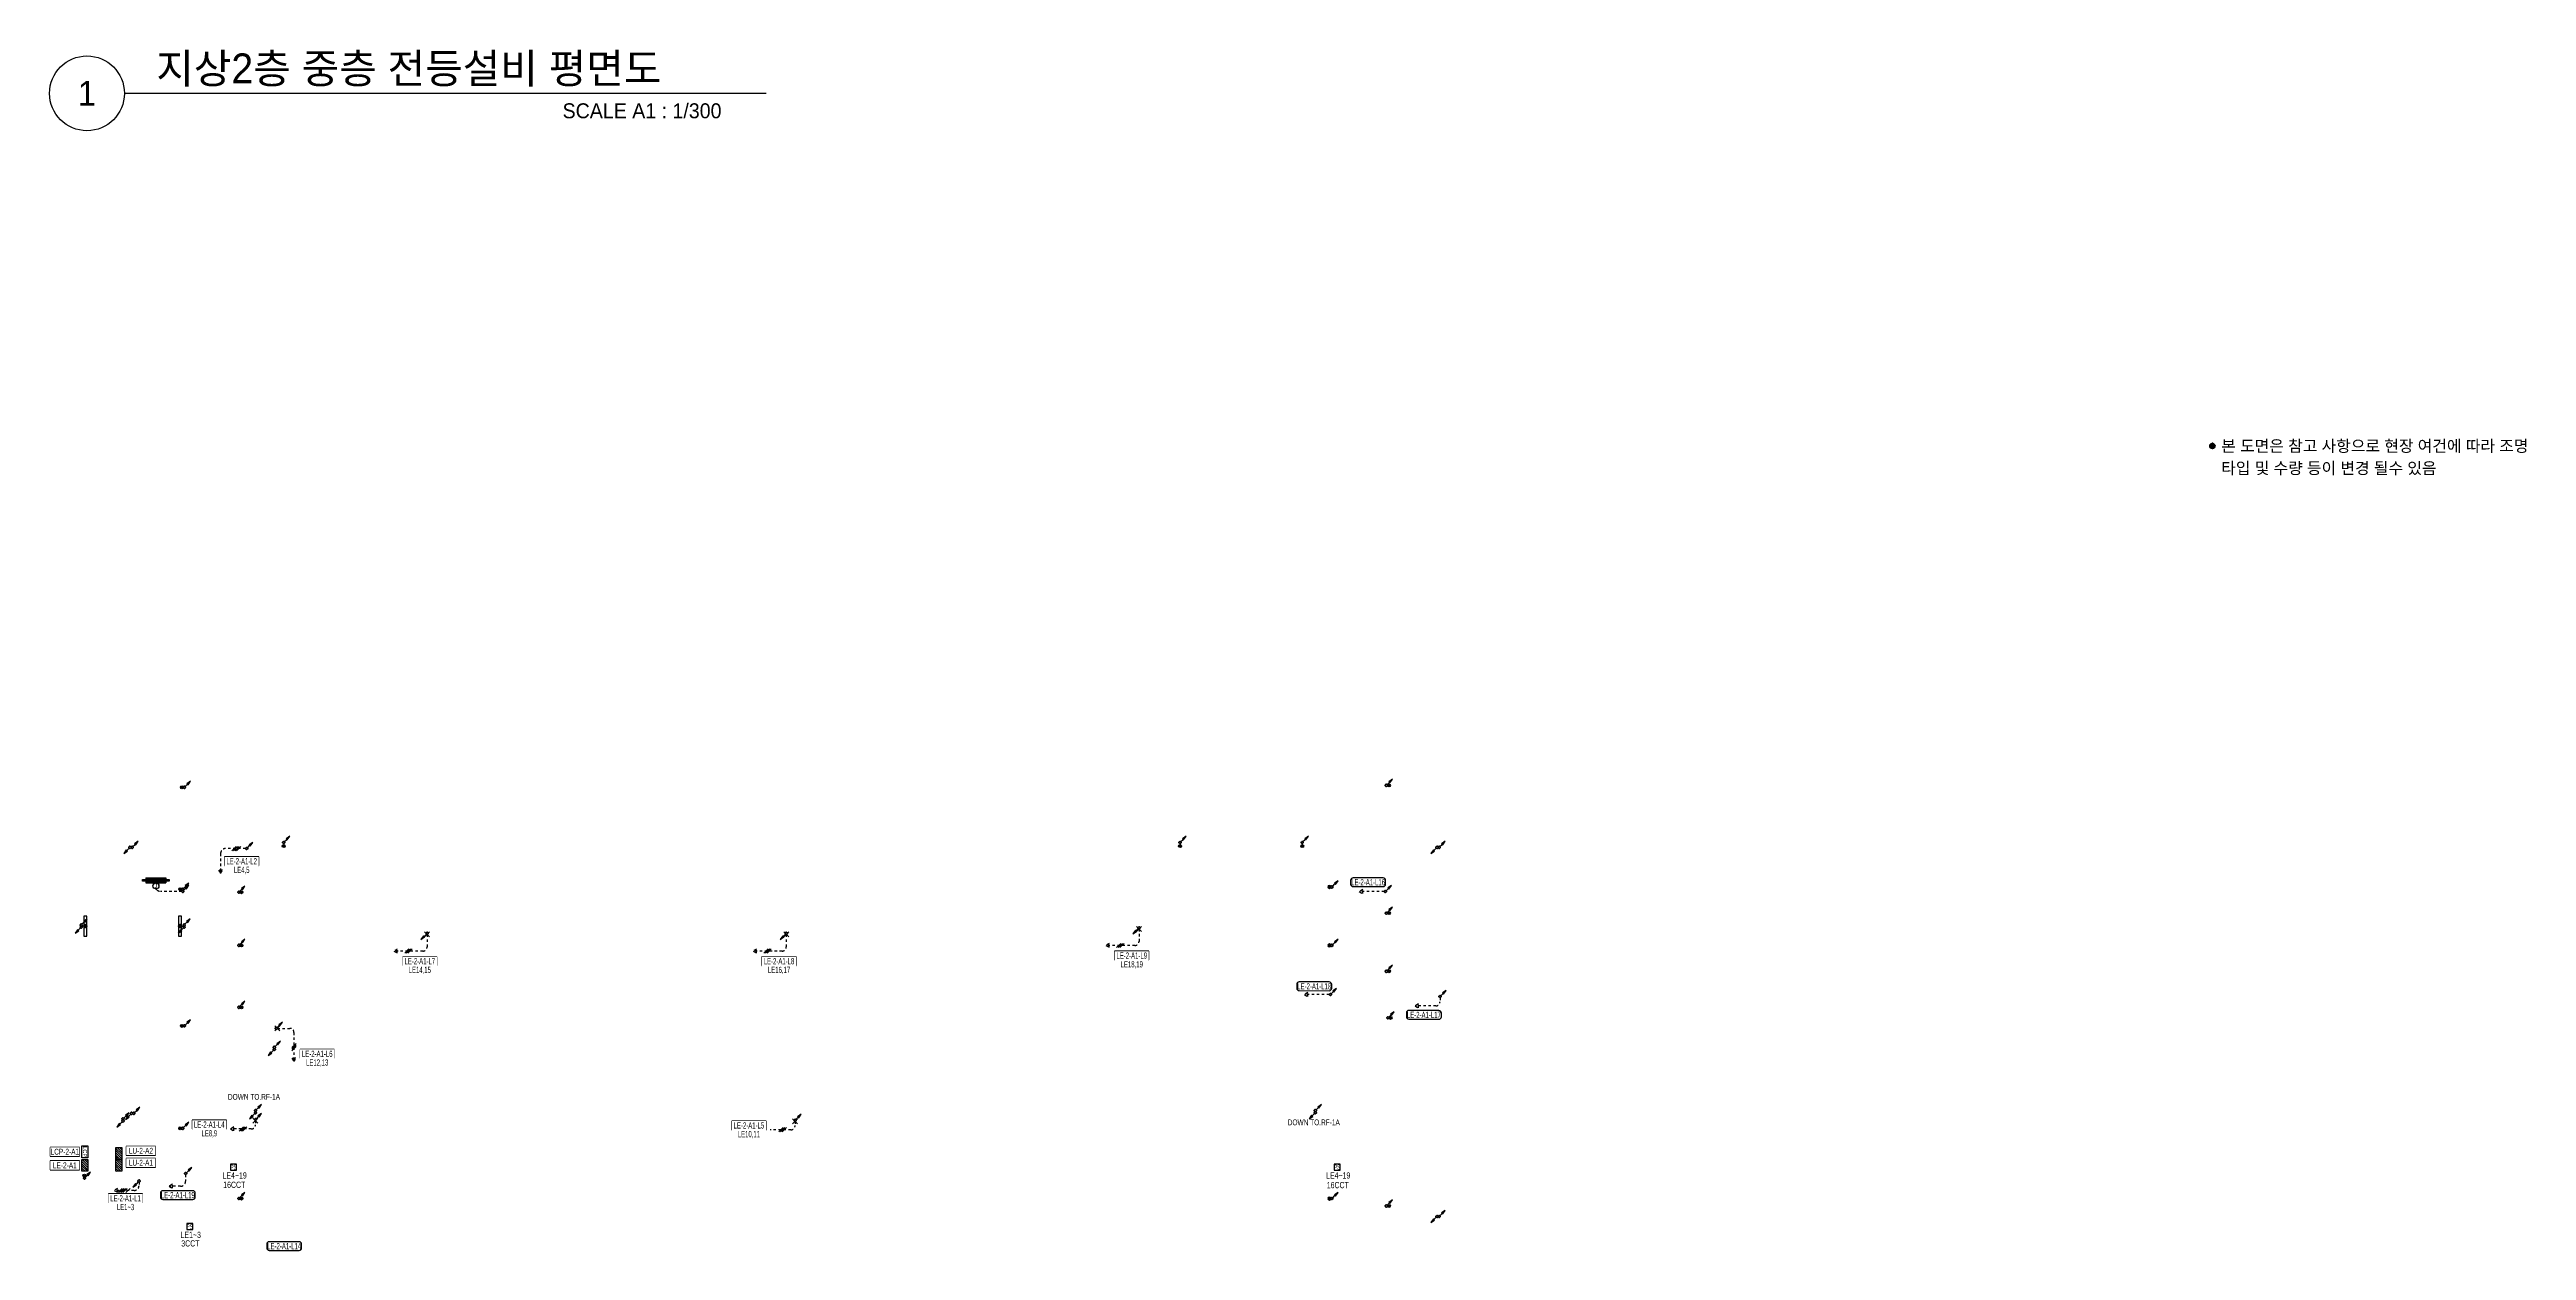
# Model space of a CAD drawing. Header units: millimetres. Extents: x 86947 to 500447, y -530175 to 1059536.
# Drawn here: x 90504 to 239452, y -58506 to 13735 of the extents above; entities that cross this region are included whole.
import ezdxf
from ezdxf.enums import TextEntityAlignment as Align

# ---------------------------------------------------------------- set-up
doc = ezdxf.new("R2010")
doc.units = ezdxf.units.MM
doc.header["$LTSCALE"] = 150
doc.set_wipeout_variables(frame=1)
doc.linetypes.add('D1', pattern=[3, 1, -1, 1])
for name, color, linetype in [('------01 Distribution Panel', 3, 'Continuous'), ('------01 Distribution Panel_UPS_Emgency', 232, 'Continuous'), ('------02 Etc Panel', 3, 'Continuous'), ('------03 Lighting Fixture', 3, 'Continuous'), ('------04 Lighting Switch', 2, 'Continuous'), ('------04 Number of Strands (가닥수)', 1, 'Continuous'), ('-----20 General Symbol', 3, 'Continuous'), ('-----23 Concealed or Exposed Wire', 4, 'D1'), ('-----25 Emergency Lighting Embeded Wire in Ceiling or Wall', 1, 'Continuous'), ('-----28 Race Way', 1, 'Continuous'), ('-----30 Text', 2, 'Continuous'), ('-----41 Drawing Title', 2, 'Continuous'), ('6', 6, 'Continuous')]:
    doc.layers.add(name, color=color, linetype=linetype)
doc.styles.add('ELEC', font='')
doc.styles.get('ELEC').set_extended_font_data('Dotum')

# ---------------------------------------------------------------- blocks, each defined once
blk = doc.blocks.new('D12')
at = {"linetype": 'Continuous'}
blk.add_lwpolyline([(600, -90), (600, 90), (-600, 90), (-600, -90)], close=True, dxfattribs=at)
blk.add_circle((0, 0), 90, dxfattribs=at)
for p in [(-90, 0), (0, 90), (90, 0), (0, -90)]:
    blk.add_point(p)
blk = doc.blocks.new('E13')
at = {"layer": '------03 Lighting Fixture'}
blk.add_hatch(color=256, dxfattribs=at).paths.add_polyline_path([(-90, 180, 1), (90, 180, 1)])
for p, q in [((90, 0), (-90, 0)), ((0, 90), (0, 0))]:
    blk.add_line(p, q, dxfattribs=at)
blk.add_blockref('D12', (0, 180), dxfattribs=at)
blk = doc.blocks.new('*U15')
blk.add_lwpolyline([(150, 0), (-150, 0), (-150, -300), (150, -300)], close=True)
at = {"style": 'ELEC', "width": 0.6}
blk.add_text('PS', height=250, dxfattribs=at).set_placement((0, -150), align=Align.MIDDLE)
blk = doc.blocks.new('*U12')
h = blk.add_hatch(color=256)
edge = h.paths.add_edge_path()
edge.add_arc((0, -75), 75, 0, 360)
blk.add_circle((0, -75), 75)
blk = doc.blocks.new('A$C0b6403cb')
at = {"layer": '-----30 Text'}
h = blk.add_hatch(color=256, dxfattribs=at)
edge = h.paths.add_edge_path()
edge.add_arc((-26637, -5011), 160, 0, 360)
h = blk.add_hatch(color=256, dxfattribs=at)
edge = h.paths.add_edge_path()
edge.add_arc((-26637, -5011), 160, 0, 360)
blk.add_circle((-26637, -5011), 160, dxfattribs=at)
blk.add_circle((-26637, -5011), 160, dxfattribs=at)
for p in [(-26796, -5011), (-26796, -5011), (-26637, -4851), (-26637, -4851), (-26637, -5171), (-26637, -5171), (-26477, -5011), (-26477, -5011)]:
    blk.add_point(p, dxfattribs=at)
at = {"layer": '-----30 Text', "style": 'ELEC'}
for s, p in [('본 도면은 참고 사항으로 현장 여건에 따라 조명', (-26101, -5011)), ('타입 및 수량 등이 변경 될수 있음', (-26101, -6345))]:
    blk.add_text(s, height=700, dxfattribs=at).set_placement(p, align=Align.MIDDLE_LEFT)
blk = doc.blocks.new('A02')
h = blk.add_hatch()
h.set_pattern_fill('ANSI31', color=256, scale=25, style=0)
h.set_pattern_definition([(45, (-2000, -19200), (-56.1266, 56.1266), [])])
h.paths.add_polyline_path([(-300, 300), (-300, 0), (300, 0), (300, 300)])
blk.add_lwpolyline([(300, 0), (-300, 0), (-300, 300), (300, 300)], close=True)
blk = doc.blocks.new('A07')
blk.add_lwpolyline([(-300, 0), (-300, 300), (300, 300), (300, 0)], close=True)
at = {"style": 'ELEC'}
blk.add_text('LCP', height=200, dxfattribs=at).set_placement((0, 150), align=Align.MIDDLE)
blk = doc.blocks.new('O01')
blk.add_hatch(color=256).paths.add_polyline_path([(-149, -218), (-218, -149), (-368, -368)])
blk.add_line((-46, -46), (-184, -184))
blk.add_lwpolyline([(-368, -368), (-149, -218), (-218, -149), (-368, -368)])
blk.add_circle((0, 0), 65)
for p in [(-65, 0), (-65, 0), (0, 65), (0, 65), (65, 0), (65, 0), (0, -65), (0, -65)]:
    blk.add_point(p)
blk = doc.blocks.new('O07')
blk.add_lwpolyline([(0, -100), (173, 0), (0, 100)], close=True)
blk = doc.blocks.new('*U47')
at = {"color": 0}
for p, q in [((-226, -106), (-14, 106)), ((-146, -106), (66, 106)), ((-66, -106), (146, 106)), ((14, -106), (226, 106))]:
    blk.add_line(p, q, dxfattribs=at)
blk = doc.blocks.new('*U46')
at = {"color": 0}
for p, q in [((-306, -106), (-94, 106)), ((-226, -106), (-14, 106)), ((-146, -106), (66, 106)), ((-66, -106), (146, 106)), ((94, -106), (306, 106))]:
    blk.add_line(p, q, dxfattribs=at)
blk = doc.blocks.new('E17')
h = blk.add_hatch(color=256)
h.paths.add_polyline_path([(600, 100), (-600, 100), (-600, 0), (600, 0)])
h.paths.add_polyline_path([(600, -100), (-600, -100), (-600, -200), (600, -200)])
for p, q in [((-600, 100), (600, 100)), ((-600, 100), (-600, 0)), ((600, 100), (600, 0)), ((600, 100), (600, 0)), ((-600, -100), (-600, -200)), ((-600, -200), (600, -200)), ((600, -100), (600, -200))]:
    blk.add_line(p, q)
blk = doc.blocks.new('O04')
blk.add_circle((0, 0), 150)
for p in [(-150, 0), (0, 150), (150, 0), (0, -150)]:
    blk.add_point(p)
at = {"style": 'ELEC'}
blk.add_text('J', height=214, dxfattribs=at).set_placement((0, 0), align=Align.MIDDLE)
blk = doc.blocks.new('*U44')
at = {"color": 0}
for p, q in [((-186, -106), (26, 106)), ((-106, -106), (106, 106)), ((-26, -106), (186, 106))]:
    blk.add_line(p, q, dxfattribs=at)
blk = doc.blocks.new('A$Cd163eec7')
for p, q in [((150, 150), (-150, -150)), ((-150, 150), (150, -150))]:
    blk.add_line(p, q)

msp = doc.modelspace()

# ---------------------------------------------------------------- linework, layer by layer
at = {"layer": '------01 Distribution Panel', "color": 1}
for points in [[(101032, -35352), (103086, -35352), (103086, -34827), (101032, -34827)], [(111745, -41364), (113799, -41364), (113799, -40839), (111745, -40839)], [(133345, -41364), (135399, -41364), (135399, -40839), (133345, -40839)], [(154555, -41029), (156609, -41029), (156609, -40504), (154555, -40504)], [(105574, -46937), (107628, -46937), (107628, -46412), (105574, -46412)], [(99084, -51195), (101139, -51195), (101139, -50670), (99084, -50670)], [(131534, -51245), (133589, -51245), (133589, -50720), (131534, -50720)], [(94047, -55630), (96101, -55630), (96101, -55105), (94047, -55105)]]:
    msp.add_lwpolyline(points, close=True, dxfattribs=at)
at = {"layer": '------01 Distribution Panel', "color": 1, "elevation": 0}
for points in [[(90549, -53647), (92304, -53647), (92304, -53122), (90549, -53122)], [(95121, -53490), (96876, -53490), (96876, -52965), (95121, -52965)]]:
    msp.add_lwpolyline(points, close=True, dxfattribs=at)
at = {"layer": '-----23 Concealed or Exposed Wire'}
for points in [[(104584, -34025), (104584, -34095)], [(158484, -34025), (158484, -34095)], [(170765, -36915), (169265, -36915)], [(167461, -43110), (165961, -43110)]]:
    msp.add_lwpolyline(points, dxfattribs=at)
at = {"layer": '-----23 Concealed or Exposed Wire', "elevation": 0}
msp.add_lwpolyline([(165834, -34025), (165834, -34095)], dxfattribs=at)
at = {"layer": '-----23 Concealed or Exposed Wire'}
for points in [[(102289, -34330), (101089, -34330, 0.4142136), (100789, -34630), (100789, -35830)], [(98454, -36905), (97183, -36905, -0.1885791), (96980, -36825), (96904, -36755)], [(113209, -39495), (113209, -40245, -0.4142136), (112959, -40495), (111209, -40495)], [(134809, -39495), (134809, -40245, -0.4142136), (134559, -40495), (132809, -40495)], [(156019, -39160), (156019, -39910, -0.4142136), (155769, -40160), (154019, -40160)], [(174119, -43295), (174119, -43545, -0.4142136), (173869, -43795), (172619, -43795)], [(104204, -45145), (104954, -45145, -0.4142136), (105204, -45395), (105204, -47145)], [(102889, -50695), (102889, -50945, -0.4142136), (102639, -51195), (101389, -51195)], [(135339, -50745), (135339, -50995, -0.4142136), (135089, -51245), (133839, -51245)], [(95888, -54395), (95888, -54595, -0.4142136), (95588, -54895), (94388, -54895)], [(98689, -53940), (98689, -54340, -0.4142136), (98389, -54640), (97689, -54640)]]:
    msp.add_lwpolyline(points, format="xyb", dxfattribs=at)
at = {"layer": '-----28 Race Way', "elevation": 0}
msp.add_lwpolyline([(96104, -36195), (97704, -36195), (97704, -36295), (96104, -36295)], close=True, dxfattribs=at)
at = {"layer": '-----41 Drawing Title', "color": 7}
msp.add_line((133596, 11100), (95004, 11100), dxfattribs=at)
msp.add_circle((92754, 11100), 2250, dxfattribs=at)
at = {"color": 1, "linetype": 'Continuous'}
for points in [[(168745, -36466, 0.4142136), (168895, -36616), (170695, -36621, 0.4142136), (170845, -36471), (170845, -36246, 0.4142136), (170695, -36096), (168895, -36091, 0.4142136), (168745, -36241)], [(165506, -42726, 0.4142136), (165656, -42876), (167456, -42881, 0.4142136), (167606, -42731), (167606, -42506, 0.4142136), (167456, -42356), (165656, -42351, 0.4142136), (165506, -42501)], [(172099, -44442, 0.4142136), (172249, -44592), (174049, -44597, 0.4142136), (174199, -44447), (174199, -44222, 0.4142136), (174049, -44072), (172249, -44067, 0.4142136), (172099, -44217)], [(97169, -55284, 0.4142136), (97319, -55434), (99119, -55439, 0.4142136), (99269, -55289), (99269, -55064, 0.4142136), (99119, -54914), (97319, -54909, 0.4142136), (97169, -55059)], [(103564, -58351, 0.4142136), (103714, -58501), (105514, -58506, 0.4142136), (105664, -58356), (105664, -58131, 0.4142136), (105514, -57981), (103714, -57976, 0.4142136), (103564, -58126)]]:
    msp.add_lwpolyline(points, format="xyb", close=True, dxfattribs=at)

# ---------------------------------------------------------------- block references
at = {"layer": '------01 Distribution Panel', "xscale": 1.2, "yscale": 1.2, "zscale": 1.2, "rotation": 270}
msp.add_blockref('A02', (92454, -53385), dxfattribs=at)
at = {"layer": '------01 Distribution Panel_UPS_Emgency', "xscale": 1.2, "yscale": 1.2, "zscale": 1.2, "rotation": 270}
msp.add_blockref('A02', (94494, -53385), dxfattribs=at)
at = {"layer": '------02 Etc Panel', "xscale": 1.2, "yscale": 1.2, "zscale": 1.2, "rotation": 270}
msp.add_blockref('A07', (92454, -52565), dxfattribs=at)
at = {"layer": '------03 Lighting Fixture', "color": 3}
msp.add_blockref('E17', (96904, -36195), dxfattribs=at)
at = {"layer": '------03 Lighting Fixture'}
for p, rotation in [((92474, -38995), 270), ((98534, -38995), 89.99999999999999)]:
    msp.add_blockref('E13', p, dxfattribs=dict(at, rotation=rotation))
at = {"layer": '------04 Lighting Switch', "yscale": 1.2, "zscale": 1.2}
for p, xscale, rotation in [((98554, -30645), 1.2, 270), ((170954, -30530), 1.2, 89.99999999999999), ((98454, -36775), 1.2, 270), ((101954, -36955), 1.2, 89.99999999999999), ((167554, -36637), -1.2, 270), ((170954, -38215), 1.2, 89.99999999999999), ((101954, -40155), 1.2, 89.99999999999999), ((167554, -40155), -1.2, 270), ((170954, -41713), 1.2, 89.99999999999999), ((101954, -43880), 1.2, 89.99999999999999), ((171054, -44515), 1.2, 89.99999999999999), ((98554, -44995), 1.2, 270), ((98454, -51160), 1.2, 270), ((92604, -54095), 1.2, 180), ((101954, -55380), 1.2, 89.99999999999999), ((167554, -55380), -1.2, 270), ((170954, -55830), 1.2, 89.99999999999999)]:
    msp.add_blockref('*U12', p, dxfattribs=dict(at, xscale=xscale, rotation=rotation))
at = {"layer": '------04 Lighting Switch', "xscale": 1.2, "yscale": 1.2, "zscale": 1.2}
for name, p in [('*U12', (104584, -34095)), ('*U12', (158484, -34095)), ('*U12', (165834, -34095)), ('*U15', (101574, -53315)), ('*U15', (167934, -53315)), ('*U15', (98934, -56890))]:
    msp.add_blockref(name, p, dxfattribs=at)
at = {"layer": '------04 Number of Strands (가닥수)', "xscale": 1.2, "yscale": 1.2, "zscale": 1.2}
for p in [(154894, -40160), (112084, -40495), (133684, -40495), (102139, -51195), (134589, -51245)]:
    msp.add_blockref('*U44', p, dxfattribs=at)
at = {"layer": '------04 Number of Strands (가닥수)', "xscale": -1.2, "yscale": 1.2, "zscale": 1.2, "rotation": 90}
msp.add_blockref('*U44', (105204, -46270), dxfattribs=at)
at = {"layer": '-----20 General Symbol', "rotation": 180}
for p in [(98619, -30645), (170889, -30530), (95469, -34260), (102354, -34330), (104584, -33960), (158484, -33960), (165834, -33960), (174069, -34260), (98519, -36775), (98519, -36905), (101889, -36955), (167619, -36637), (170830, -36915), (92409, -38930), (98599, -38930), (170889, -38215), (101889, -40155), (167619, -40155), (170889, -41713), (167526, -43110), (174119, -43230), (98619, -44995), (101889, -43880), (170989, -44515), (104019, -46287), (104139, -45145), (94919, -50587), (95569, -50260), (102889, -50095), (102889, -50630), (135339, -50680), (166619, -50095), (98519, -51160), (98689, -53875), (101889, -55380), (167619, -55380), (170889, -55830), (174069, -56460)]:
    msp.add_blockref('O01', p, dxfattribs=at)
at = {"layer": '-----20 General Symbol'}
for p in [(95339, -34260), (173939, -34260), (92409, -39060), (98599, -39060), (113209, -39430), (134809, -39430), (156019, -39095), (104019, -46417), (95439, -50260), (102889, -50225), (166619, -50225), (94919, -50717), (94919, -50717), (95888, -54330), (173939, -56460)]:
    msp.add_blockref('O01', p, dxfattribs=at)
at = {"layer": '-----20 General Symbol', "xscale": 1.2, "yscale": 1.2, "zscale": 1.2}
msp.add_blockref('O04', (96904, -36575), dxfattribs=at)
at = {"layer": '-----23 Concealed or Exposed Wire', "xscale": 1.199999999953434, "yscale": 1.199999999953434, "zscale": 1.199999999953434}
for p, rotation in [((100789, -35622), 270), ((169472, -36915), 180), ((154226, -40160), 180), ((111416, -40495), 180), ((133016, -40495), 180), ((166169, -43110), 180), ((172826, -43795), 180), ((105204, -46937), 270), ((101596, -51195), 180), ((94595, -54895), 180), ((97896, -54640), 180)]:
    msp.add_blockref('O07', p, dxfattribs=dict(at, rotation=rotation))
msp.add_blockref('A$C0b6403cb', (247200, -5100))
at = {"layer": '6'}
for p in [(113209, -39495), (134809, -39495), (156019, -39160), (104204, -45145), (102889, -50695), (135339, -50745)]:
    msp.add_blockref('A$Cd163eec7', p, dxfattribs=at)

# ---------------------------------------------------------------- texts
at = {"layer": '------04 Lighting Switch', "style": 'ELEC', "width": 0.7}
for s, p in [('LE4~19', (101637, -53991)), ('16CCT', (101613, -54553)), ('LE4~19', (167997, -53991)), ('16CCT', (167973, -54572)), ('LE1~3', (98997, -57566)), ('3CCT', (98973, -58079))]:
    msp.add_text(s, height=375, dxfattribs=at).set_placement(p, align=Align.MIDDLE)
at = {"layer": '-----25 Emergency Lighting Embeded Wire in Ceiling or Wall', "style": 'ELEC', "width": 0.7}
for p in [(102800, -49265), (166530, -50799)]:
    msp.add_text('DOWN TO.RF-1A', height=350, dxfattribs=at).set_placement(p, align=Align.MIDDLE_CENTER)
at = {"layer": '-----41 Drawing Title', "color": 2, "style": 'ELEC'}
msp.add_text('지상2층 중층 전등설비 평면도', height=1800, dxfattribs=at).set_placement((96922, 11700))
at = {"layer": '-----41 Drawing Title', "color": 7, "style": 'ELEC'}
msp.add_text('1', height=1500, dxfattribs=at).set_placement((92754, 11100), align=Align.MIDDLE)
at = {"layer": '-----41 Drawing Title', "style": 'ELEC'}
msp.add_text('SCALE A1 : 1/300', height=900, dxfattribs=at).set_placement((130912, 9600), align=Align.RIGHT)
at = {"linetype": 'Continuous', "style": 'ELEC', "width": 0.6}
for s, p in [('LE-2-A1-L16', (169795, -36356)), ('LE-2-A1-L18', (166556, -42616)), ('LE-2-A1-L17', (173149, -44332)), ('LE-2-A1-L19', (98219, -55174)), ('LE-2-A1-L14', (104614, -58241))]:
    msp.add_text(s, height=375, dxfattribs=at).set_placement(p, align=Align.MIDDLE)

# ---------------------------------------------------------------- next in the draw order: wipeouts: each hides what was drawn before it
at = {"color": 1}
for points in [[(101032, -35352), (103086, -35352), (103086, -34827), (101032, -34827)], [(111745, -41364), (113799, -41364), (113799, -40839), (111745, -40839)], [(133345, -41364), (135399, -41364), (135399, -40839), (133345, -40839)], [(154555, -41029), (156609, -41029), (156609, -40504), (154555, -40504)], [(105574, -46937), (107628, -46937), (107628, -46412), (105574, -46412)], [(99084, -51195), (101139, -51195), (101139, -50670), (99084, -50670)], [(131534, -51245), (133589, -51245), (133589, -50720), (131534, -50720)], [(90549, -53647), (92304, -53647), (92304, -53122), (90549, -53122)], [(95121, -53490), (96876, -53490), (96876, -52965), (95121, -52965)], [(94047, -55630), (96101, -55630), (96101, -55105), (94047, -55105)]]:
    msp.add_wipeout(points, dxfattribs=at)

# ---------------------------------------------------------------- next in the draw order: linework, layer by layer
at = {"layer": '------01 Distribution Panel', "color": 1, "elevation": 0}
for points in [[(90549, -52827), (92304, -52827), (92304, -52302), (90549, -52302)], [(95121, -52770), (96876, -52770), (96876, -52245), (95121, -52245)]]:
    msp.add_lwpolyline(points, close=True, dxfattribs=at)

# ---------------------------------------------------------------- next in the draw order: block references
at = {"layer": '------01 Distribution Panel_UPS_Emgency', "xscale": 1.2, "yscale": 1.2, "zscale": 1.2, "rotation": 270}
msp.add_blockref('A02', (94494, -52665), dxfattribs=at)
at = {"layer": '------04 Number of Strands (가닥수)', "xscale": 1.2, "yscale": 1.2, "zscale": 1.2}
msp.add_blockref('*U47', (101737, -34330), dxfattribs=at)
at = {"layer": '-----20 General Symbol', "rotation": 180}
msp.add_blockref('O01', (92604, -54160), dxfattribs=at)

# ---------------------------------------------------------------- next in the draw order: wipeouts: each hides what was drawn before it
at = {"color": 1}
for points in [[(101032, -35877), (103086, -35877), (103086, -35352), (101032, -35352)], [(111745, -41889), (113799, -41889), (113799, -41364), (111745, -41364)], [(133345, -41889), (135399, -41889), (135399, -41364), (133345, -41364)], [(154555, -41554), (156609, -41554), (156609, -41029), (154555, -41029)], [(105574, -47462), (107628, -47462), (107628, -46937), (105574, -46937)], [(99084, -51720), (101139, -51720), (101139, -51195), (99084, -51195)], [(131534, -51770), (133589, -51770), (133589, -51245), (131534, -51245)], [(94047, -56155), (96101, -56155), (96101, -55630), (94047, -55630)]]:
    msp.add_wipeout(points, dxfattribs=at)

# ---------------------------------------------------------------- next in the draw order: block references
at = {"layer": '------04 Number of Strands (가닥수)', "xscale": 1.2, "yscale": 1.2, "zscale": 1.2}
msp.add_blockref('*U46', (94988, -54895), dxfattribs=at)

# ---------------------------------------------------------------- next in the draw order: texts
at = {"style": 'ELEC', "width": 0.6}
for s, p in [('LE-2-A1-L2', (102059, -35090)), ('LE4,5', (102059, -35615)), ('LE-2-A1-L7', (112772, -41102)), ('LE14,15', (112772, -41627)), ('LE-2-A1-L8', (134372, -41102)), ('LE16,17', (134372, -41627)), ('LE-2-A1-L9', (155582, -40767)), ('LE18,19', (155582, -41292)), ('LE-2-A1-L6', (106601, -46675)), ('LE12,13', (106601, -47200)), ('LE-2-A1-L4', (100111, -50932)), ('LE8,9', (100111, -51457)), ('LE-2-A1-L5', (132561, -50982)), ('LE10,11', (132561, -51507)), ('LE-2-A1-L1', (95074, -55367)), ('LE1~3', (95074, -55892))]:
    msp.add_text(s, height=375, dxfattribs=at).set_placement(p, align=Align.MIDDLE_CENTER)

# ---------------------------------------------------------------- next in the draw order: wipeouts: each hides what was drawn before it
at = {"color": 1}
for points in [[(90549, -52827), (92304, -52827), (92304, -52302), (90549, -52302)], [(95121, -52770), (96876, -52770), (96876, -52245), (95121, -52245)]]:
    msp.add_wipeout(points, dxfattribs=at)

# ---------------------------------------------------------------- next in the draw order: texts
at = {"layer": '------01 Distribution Panel', "style": 'ELEC', "width": 0.7}
for s, p in [('LCP-2-A1', (91426, -52565)), ('LE-2-A1', (91426, -53385))]:
    msp.add_text(s, height=350, dxfattribs=at).set_placement(p, align=Align.MIDDLE_CENTER)
at = {"layer": '------01 Distribution Panel_UPS_Emgency', "style": 'ELEC', "width": 0.7}
for s, p in [('LU-2-A2', (95999, -52508)), ('LU-2-A1', (95999, -53228))]:
    msp.add_text(s, height=350, dxfattribs=at).set_placement(p, align=Align.MIDDLE_CENTER)

doc.saveas('drawing.dxf')
